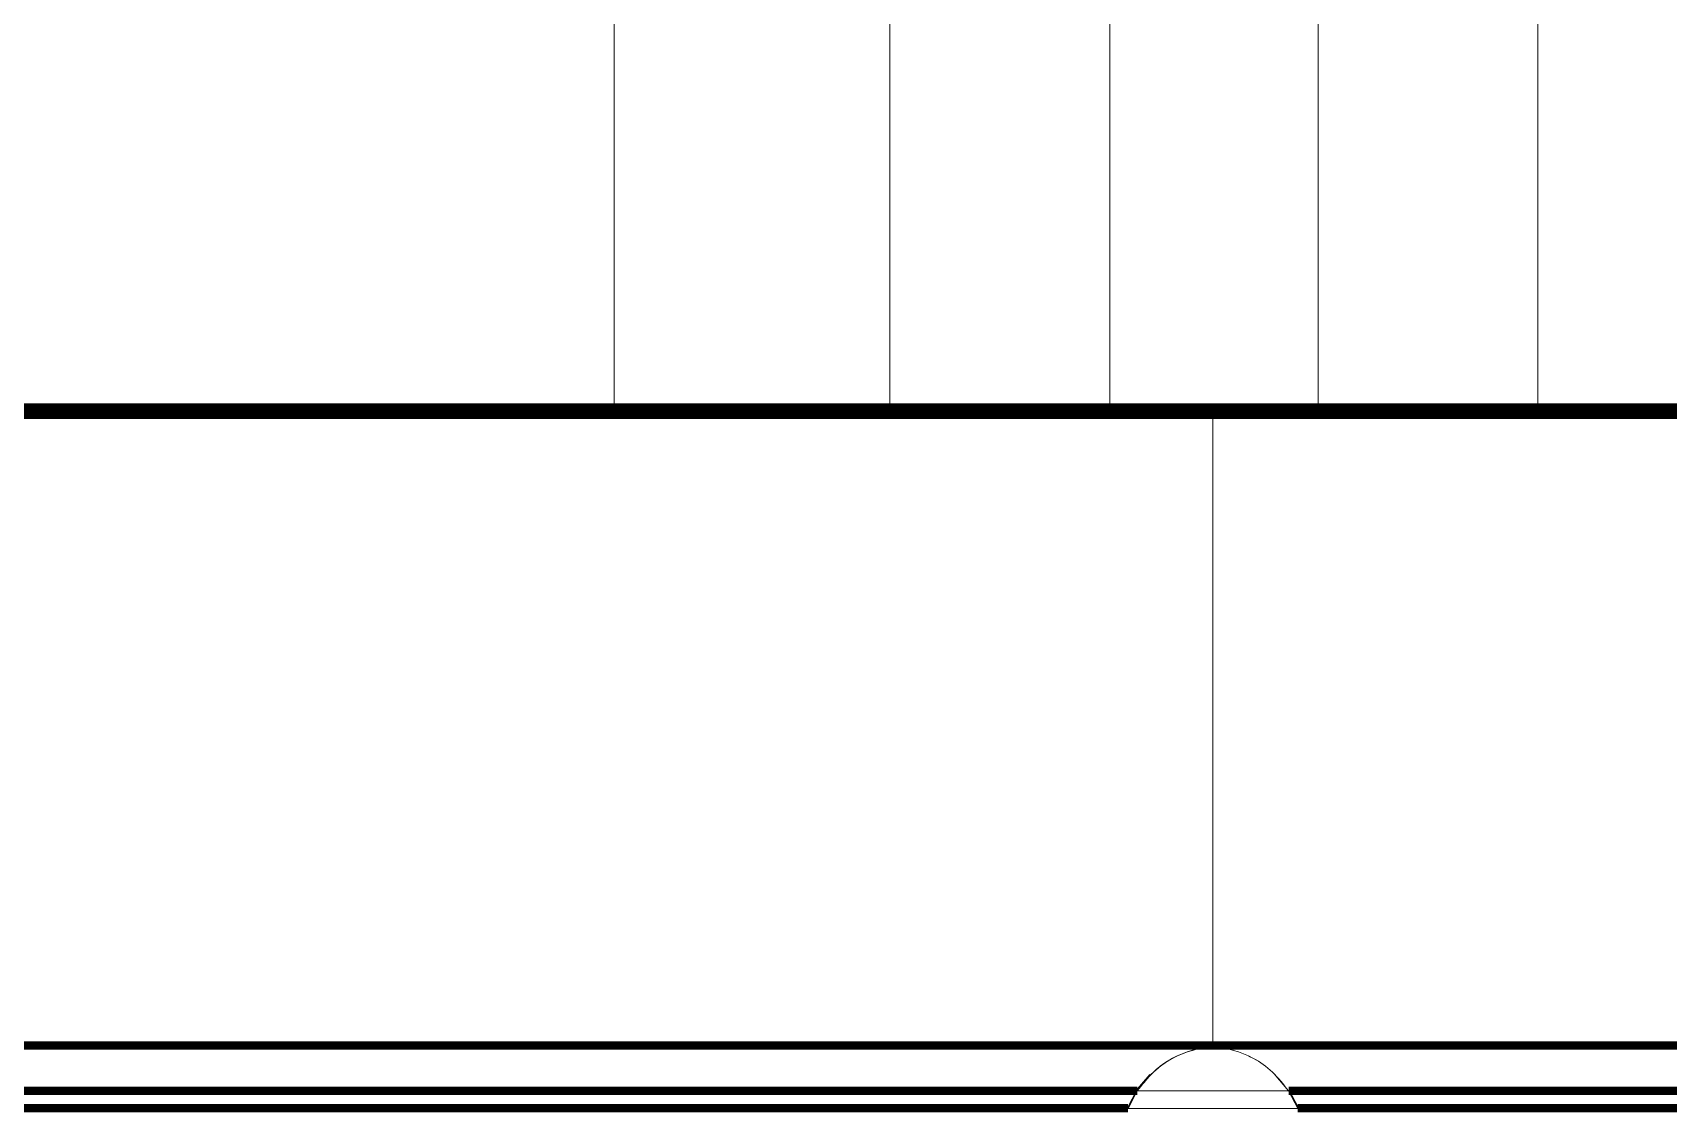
# Model space of a CAD drawing. Header units: millimetres. Extents: x -16985 to -606, y 2122 to 9380.
# Drawn here: x -12418.68 to -12382.92, y 7696.92 to 7720.52 of the extents above; entities that cross this region are included whole.
import ezdxf

# ---------------------------------------------------------------- set-up
doc = ezdxf.new("R2010")
doc.units = ezdxf.units.MM
doc.linetypes.add('K5LT_THIN', pattern=[0])

msp = doc.modelspace()

# ---------------------------------------------------------------- linework, layer by layer
at = {"color": 7, "linetype": 'K5LT_THIN', "lineweight": 18}
for p, q in [((-12405.963, 7712.325), (-12405.963, 7740.111)), ((-12399.935, 7740.11), (-12399.936, 7712.324)), ((-12395.132, 7740.109), (-12395.132, 7712.324)), ((-12390.577, 7712.324), (-12390.577, 7740.109)), ((-12385.774, 7712.324), (-12385.774, 7740.11)), ((-12412.897, 7712.325), (-12419.465, 7712.326)), ((-12419.371, 7712.324), (-12412.974, 7712.324)), ((-12412.974, 7712.324), (-12406.382, 7712.324)), ((-12405.963, 7712.325), (-12412.897, 7712.325)), ((-12406.382, 7712.324), (-12399.661, 7712.324)), ((-12404.79, 7712.325), (-12405.963, 7712.325)), ((-12403.691, 7712.325), (-12404.79, 7712.325)), ((-12402.693, 7712.325), (-12403.691, 7712.325)), ((-12401.82, 7712.325), (-12402.693, 7712.325)), ((-12401.092, 7712.325), (-12401.82, 7712.325)), ((-12400.527, 7712.325), (-12401.092, 7712.325)), ((-12400.138, 7712.325), (-12400.527, 7712.325)), ((-12399.936, 7712.324), (-12400.138, 7712.325)), ((-12399.776, 7712.324), (-12399.936, 7712.324)), ((-12399.459, 7712.324), (-12399.776, 7712.324)), ((-12399.661, 7712.324), (-12392.874, 7712.323)), ((-12398.994, 7712.324), (-12399.459, 7712.324)), ((-12398.398, 7712.324), (-12398.994, 7712.324)), ((-12397.689, 7712.324), (-12398.398, 7712.324)), ((-12396.891, 7712.324), (-12397.689, 7712.324)), ((-12396.029, 7712.324), (-12396.891, 7712.324)), ((-12395.132, 7712.324), (-12396.029, 7712.324)), ((-12390.577, 7712.324), (-12395.132, 7712.324)), ((-12392.874, 7712.323), (-12392.874, 7712.165)), ((-12392.874, 7712.323), (-12386.088, 7712.323)), ((-12389.68, 7712.324), (-12390.577, 7712.324)), ((-12388.819, 7712.324), (-12389.68, 7712.324)), ((-12388.021, 7712.324), (-12388.819, 7712.324)), ((-12387.312, 7712.324), (-12388.021, 7712.324)), ((-12386.715, 7712.324), (-12387.312, 7712.324)), ((-12386.251, 7712.324), (-12386.715, 7712.324)), ((-12385.933, 7712.324), (-12386.251, 7712.324)), ((-12386.088, 7712.323), (-12379.366, 7712.324)), ((-12385.774, 7712.324), (-12385.933, 7712.324)), ((-12385.571, 7712.325), (-12385.774, 7712.324)), ((-12385.182, 7712.325), (-12385.571, 7712.325)), ((-12384.617, 7712.325), (-12385.182, 7712.325)), ((-12383.89, 7712.325), (-12384.617, 7712.325)), ((-12383.016, 7712.325), (-12383.89, 7712.325)), ((-12382.018, 7712.325), (-12383.016, 7712.325)), ((-12392.874, 7712.165), (-12392.874, 7698.378)), ((-12392.874, 7698.414), (-12393.428, 7698.237)), ((-12393.428, 7698.237), (-12392.874, 7698.414)), ((-12392.874, 7698.414), (-12393.1, 7698.381)), ((-12393.05, 7698.378), (-12392.874, 7698.414)), ((-12392.649, 7698.381), (-12392.874, 7698.414)), ((-12392.426, 7698.288), (-12392.54, 7698.311)), ((-12391.987, 7698.096), (-12392.1, 7698.145)), ((-12394.528, 7697.422), (-12394.251, 7697.741)), ((-12394.206, 7697.762), (-12394.172, 7697.797)), ((-12391.221, 7697.386), (-12391.536, 7697.758)), ((-12394.731, 7697.002), (-12394.528, 7697.386)), ((-12394.546, 7697.386), (-12394.731, 7697.037)), ((-12394.731, 7697.002), (-12394.528, 7697.386)), ((-12394.542, 7697.396), (-12394.729, 7697.043)), ((-12394.528, 7697.386), (-12394.729, 7697.007)), ((-12394.729, 7697.043), (-12394.547, 7697.386)), ((-12394.729, 7697.007), (-12394.528, 7697.386)), ((-12394.528, 7697.386), (-12391.221, 7697.386)), ((-12391.221, 7697.386), (-12391.02, 7697.007)), ((-12391.221, 7697.386), (-12391.018, 7697.002)), ((-12391.02, 7697.007), (-12391.221, 7697.386)), ((-12391.221, 7697.386), (-12391.018, 7697.002)), ((-12391.02, 7697.043), (-12391.202, 7697.386)), ((-12391.202, 7697.386), (-12391.02, 7697.043)), ((-12391.018, 7697.037), (-12391.202, 7697.386)), ((-12394.729, 7697.043), (-12394.731, 7697.037)), ((-12394.731, 7697.037), (-12394.729, 7697.043)), ((-12394.731, 7697.037), (-12394.71, 7697.037)), ((-12394.731, 7697.037), (-12394.71, 7697.037)), ((-12391.018, 7697.002), (-12394.731, 7697.002)), ((-12391.018, 7697.002), (-12394.731, 7697.002)), ((-12391.039, 7697.037), (-12391.018, 7697.037)), ((-12391.039, 7697.037), (-12391.018, 7697.037)), ((-12391.018, 7697.037), (-12391.02, 7697.043)), ((-12391.02, 7697.043), (-12391.018, 7697.037))]:
    msp.add_line(p, q, dxfattribs=at)
at = {"color": 7, "linetype": 'K5LT_THIN', "const_width": 0.18}
for points in [[(-12392.874, 7712.165), (-12397.993, 7712.165), (-12403.085, 7712.165), (-12408.126, 7712.165), (-12413.089, 7712.165), (-12417.949, 7712.166), (-12422.681, 7712.166), (-12427.261, 7712.166), (-12431.666, 7712.166), (-12435.873, 7712.167), (-12439.861, 7712.167), (-12443.609, 7712.167), (-12447.1, 7712.168), (-12450.313, 7712.168), (-12453.235, 7712.169), (-12455.848, 7712.169), (-12458.141, 7712.169), (-12460.101, 7712.17), (-12461.718, 7712.17), (-12462.985, 7712.171), (-12463.894, 7712.171), (-12464.442, 7712.172), (-12464.625, 7712.172)], [(-12464.625, 7712.172), (-12464.442, 7712.172), (-12463.894, 7712.171), (-12462.985, 7712.171), (-12461.718, 7712.17), (-12460.101, 7712.17), (-12458.141, 7712.169), (-12455.848, 7712.169), (-12453.235, 7712.169), (-12450.313, 7712.168), (-12447.1, 7712.168), (-12443.609, 7712.167), (-12439.861, 7712.167), (-12435.873, 7712.167), (-12431.666, 7712.166), (-12427.261, 7712.166), (-12422.681, 7712.166), (-12417.949, 7712.166), (-12413.089, 7712.165), (-12408.126, 7712.165), (-12403.085, 7712.165), (-12397.993, 7712.165), (-12392.874, 7712.165)], [(-12392.874, 7712.323), (-12397.814, 7712.324), (-12402.728, 7712.324), (-12407.592, 7712.324), (-12412.381, 7712.324), (-12417.071, 7712.324), (-12421.638, 7712.324), (-12426.057, 7712.324), (-12430.308, 7712.325), (-12434.368, 7712.325), (-12438.217, 7712.325), (-12441.834, 7712.326), (-12445.202, 7712.326), (-12448.304, 7712.326), (-12451.123, 7712.327), (-12453.645, 7712.327), (-12455.857, 7712.328)], [(-12445.239, 7712.329), (-12443.97, 7712.329), (-12442.348, 7712.328), (-12440.385, 7712.328), (-12438.093, 7712.328), (-12435.49, 7712.327), (-12432.591, 7712.327), (-12429.419, 7712.327), (-12425.994, 7712.326), (-12422.341, 7712.326), (-12418.484, 7712.326), (-12414.45, 7712.326), (-12410.266, 7712.325), (-12405.963, 7712.325)], [(-12399.936, 7712.324), (-12400.138, 7712.325), (-12400.527, 7712.325), (-12401.092, 7712.325), (-12401.82, 7712.325), (-12402.693, 7712.325), (-12403.691, 7712.325), (-12404.79, 7712.325), (-12405.963, 7712.325)], [(-12399.936, 7712.324), (-12399.776, 7712.324), (-12399.459, 7712.324), (-12398.994, 7712.324), (-12398.398, 7712.324), (-12397.689, 7712.324), (-12396.891, 7712.324), (-12396.029, 7712.324), (-12395.132, 7712.324)], [(-12395.132, 7712.324), (-12394.563, 7712.324), (-12393.994, 7712.324), (-12393.424, 7712.324), (-12392.855, 7712.324), (-12392.285, 7712.324), (-12391.716, 7712.324), (-12391.146, 7712.324), (-12390.577, 7712.324)], [(-12378.156, 7712.324), (-12383.021, 7712.323), (-12387.935, 7712.323), (-12392.874, 7712.323)], [(-12392.874, 7712.165), (-12387.756, 7712.165), (-12382.663, 7712.165), (-12377.623, 7712.165), (-12372.66, 7712.165), (-12367.8, 7712.165), (-12363.068, 7712.166), (-12358.488, 7712.166), (-12354.083, 7712.166), (-12349.876, 7712.166), (-12345.888, 7712.166), (-12342.139, 7712.167), (-12338.649, 7712.167), (-12335.435, 7712.168), (-12332.514, 7712.168), (-12329.901, 7712.168), (-12327.608, 7712.169), (-12325.648, 7712.169), (-12324.03, 7712.17), (-12322.764, 7712.17), (-12321.854, 7712.171), (-12321.307, 7712.171), (-12321.124, 7712.172)], [(-12321.124, 7712.172), (-12321.307, 7712.171), (-12321.854, 7712.171), (-12322.764, 7712.17), (-12324.03, 7712.17), (-12325.648, 7712.169), (-12327.608, 7712.169), (-12329.901, 7712.168), (-12332.514, 7712.168), (-12335.435, 7712.168), (-12338.649, 7712.167), (-12342.139, 7712.167), (-12345.888, 7712.166), (-12349.876, 7712.166), (-12354.083, 7712.166), (-12358.488, 7712.166), (-12363.068, 7712.166), (-12367.8, 7712.165), (-12372.66, 7712.165), (-12377.623, 7712.165), (-12382.663, 7712.165), (-12387.756, 7712.165), (-12392.874, 7712.165)], [(-12390.577, 7712.324), (-12389.68, 7712.324), (-12388.819, 7712.324), (-12388.021, 7712.324), (-12387.312, 7712.324), (-12386.715, 7712.324), (-12386.251, 7712.324), (-12385.933, 7712.324), (-12385.774, 7712.324)], [(-12379.746, 7712.325), (-12380.919, 7712.325), (-12382.018, 7712.325), (-12383.016, 7712.325), (-12383.89, 7712.325), (-12384.617, 7712.325), (-12385.182, 7712.325), (-12385.571, 7712.325), (-12385.774, 7712.324)], [(-12392.874, 7698.378), (-12401.469, 7698.378), (-12410.044, 7698.378), (-12418.58, 7698.379), (-12427.058, 7698.379), (-12435.459, 7698.379), (-12443.763, 7698.379), (-12451.951, 7698.38), (-12460.006, 7698.38), (-12467.909, 7698.38), (-12475.642, 7698.381), (-12483.187, 7698.381)], [(-12455.486, 7698.38), (-12447.93, 7698.379), (-12440.267, 7698.379), (-12432.511, 7698.379), (-12424.677, 7698.379), (-12416.781, 7698.379), (-12408.838, 7698.378), (-12400.864, 7698.378), (-12392.874, 7698.378)], [(-12392.874, 7698.378), (-12384.885, 7698.378), (-12376.911, 7698.378), (-12368.968, 7698.378), (-12361.072, 7698.378), (-12353.238, 7698.378), (-12345.482, 7698.379), (-12337.819, 7698.379), (-12330.263, 7698.379), (-12322.83, 7698.379), (-12315.534, 7698.38)], [(-12302.562, 7698.38), (-12310.107, 7698.38), (-12317.84, 7698.379), (-12325.743, 7698.379), (-12333.798, 7698.379), (-12341.986, 7698.379), (-12350.29, 7698.379), (-12358.691, 7698.378), (-12367.169, 7698.378), (-12375.705, 7698.378), (-12384.28, 7698.378), (-12392.874, 7698.378)], [(-12482.188, 7697.389), (-12474.837, 7697.388), (-12467.314, 7697.388), (-12459.633, 7697.388), (-12451.811, 7697.387), (-12443.865, 7697.387), (-12435.811, 7697.387), (-12427.666, 7697.387), (-12419.448, 7697.386), (-12411.175, 7697.386), (-12402.862, 7697.386), (-12394.528, 7697.386)], [(-12394.528, 7697.386), (-12402.862, 7697.386), (-12411.175, 7697.386), (-12419.448, 7697.386), (-12427.666, 7697.387), (-12435.811, 7697.387), (-12443.865, 7697.387), (-12451.811, 7697.387), (-12459.633, 7697.388), (-12467.314, 7697.388), (-12474.837, 7697.388), (-12482.188, 7697.389)], [(-12303.561, 7697.388), (-12310.911, 7697.388), (-12318.435, 7697.387), (-12326.116, 7697.387), (-12333.938, 7697.387), (-12341.884, 7697.387), (-12349.938, 7697.386), (-12358.083, 7697.386), (-12366.3, 7697.386), (-12374.574, 7697.386), (-12382.887, 7697.386), (-12391.221, 7697.386)], [(-12391.221, 7697.386), (-12382.887, 7697.386), (-12374.574, 7697.386), (-12366.3, 7697.386), (-12358.083, 7697.386), (-12349.938, 7697.386), (-12341.884, 7697.387), (-12333.938, 7697.387), (-12326.116, 7697.387), (-12318.435, 7697.387), (-12310.911, 7697.388), (-12303.561, 7697.388)], [(-12394.729, 7697.007), (-12403.026, 7697.007), (-12411.302, 7697.007), (-12419.539, 7697.008), (-12427.72, 7697.008), (-12435.829, 7697.008), (-12443.847, 7697.008), (-12451.759, 7697.008), (-12459.548, 7697.009), (-12467.197, 7697.009), (-12474.691, 7697.01), (-12482.014, 7697.01)], [(-12482.014, 7697.01), (-12474.691, 7697.01), (-12467.197, 7697.009), (-12459.548, 7697.009), (-12451.759, 7697.008), (-12443.847, 7697.008), (-12435.829, 7697.008), (-12427.72, 7697.008), (-12419.539, 7697.008), (-12411.302, 7697.007), (-12403.026, 7697.007), (-12394.729, 7697.007)], [(-12391.02, 7697.007), (-12382.723, 7697.007), (-12374.447, 7697.007), (-12366.21, 7697.007), (-12358.029, 7697.007), (-12349.92, 7697.007), (-12341.902, 7697.008), (-12333.99, 7697.008), (-12326.201, 7697.008), (-12318.552, 7697.008), (-12311.058, 7697.009), (-12303.735, 7697.009)], [(-12303.735, 7697.009), (-12311.058, 7697.009), (-12318.552, 7697.008), (-12326.201, 7697.008), (-12333.99, 7697.008), (-12341.902, 7697.008), (-12349.92, 7697.007), (-12358.029, 7697.007), (-12366.21, 7697.007), (-12374.447, 7697.007), (-12382.723, 7697.007), (-12391.02, 7697.007)]]:
    msp.add_lwpolyline(points, dxfattribs=at)
at = {"color": 7, "linetype": 'K5LT_THIN', "lineweight": 18}
for points, knots in [([(-12392.874, 7698.378), (-12393.175, 7698.314), (-12393.626, 7698.218), (-12394.187, 7697.817), (-12394.415, 7697.53), (-12394.528, 7697.386)], [0, 0, 0, 0, 0.500187, 0.750701, 1, 1, 1, 1]), ([(-12394.528, 7697.386), (-12394.414, 7697.53), (-12394.186, 7697.818), (-12393.625, 7698.218), (-12393.174, 7698.314), (-12392.874, 7698.378)], [0, 0, 0, 0, 0.250024, 0.500974, 1, 1, 1, 1]), ([(-12392.874, 7698.378), (-12393.174, 7698.315), (-12393.64, 7698.216), (-12394.199, 7697.805), (-12394.426, 7697.516), (-12394.528, 7697.386)], [0, 0, 0, 0, 0.498685, 0.775275, 1, 1, 1, 1]), ([(-12392.874, 7698.378), (-12392.574, 7698.314), (-12392.123, 7698.218), (-12391.562, 7697.817), (-12391.335, 7697.53), (-12391.221, 7697.386)], [0, 0, 0, 0, 0.500225, 0.750729, 1, 1, 1, 1]), ([(-12391.221, 7697.386), (-12391.334, 7697.53), (-12391.562, 7697.818), (-12392.124, 7698.218), (-12392.575, 7698.314), (-12392.874, 7698.378)], [0, 0, 0, 0, 0.250015, 0.500939, 1, 1, 1, 1])]:
    msp.add_open_spline(points, degree=3, knots=knots, dxfattribs=at)

doc.saveas('drawing.dxf')
